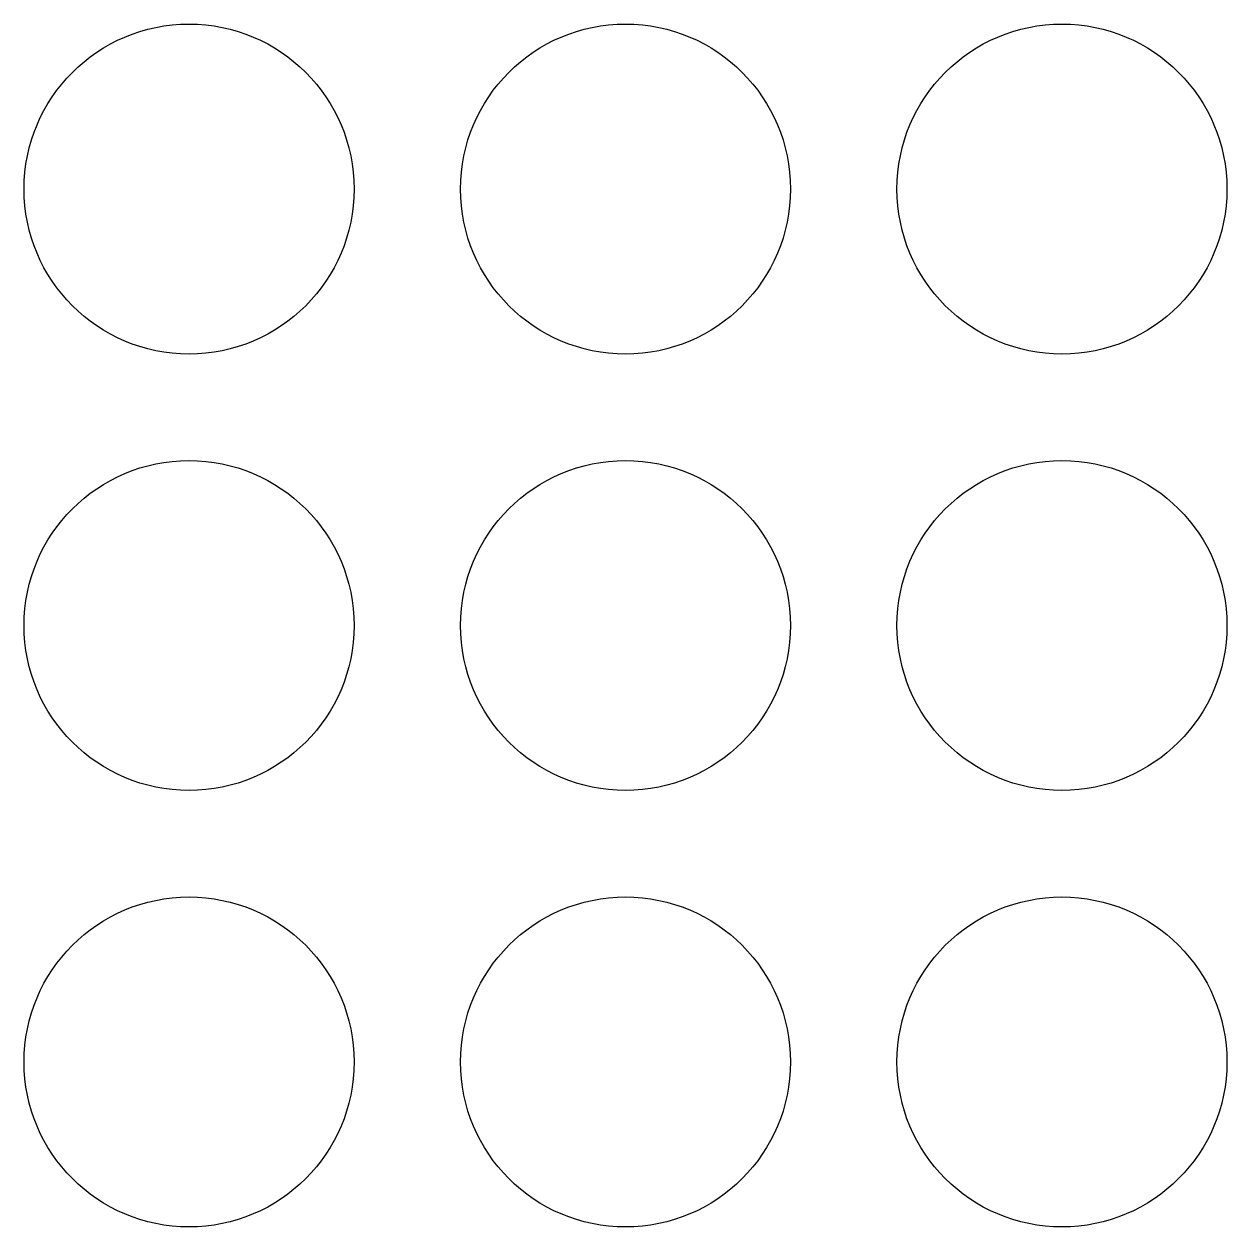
# Model space of a CAD drawing. Header units: inches. Extents: x 9.92 to 18.18, y 7.5 to 15.77.
import ezdxf

# ---------------------------------------------------------------- set-up
doc = ezdxf.new("R2010")
doc.units = ezdxf.units.IN
doc.header["$MEASUREMENT"] = 0

msp = doc.modelspace()

# ---------------------------------------------------------------- linework, layer by layer
for centre in [(11.0503, 14.6372), (14.0503, 14.6372), (17.0503, 14.6372), (11.0503, 11.6372), (14.0503, 11.6372), (17.0503, 11.6372), (11.0503, 8.6372), (14.0503, 8.6372), (17.0503, 8.6372)]:
    msp.add_circle(centre, 1.134)

doc.saveas('drawing.dxf')
